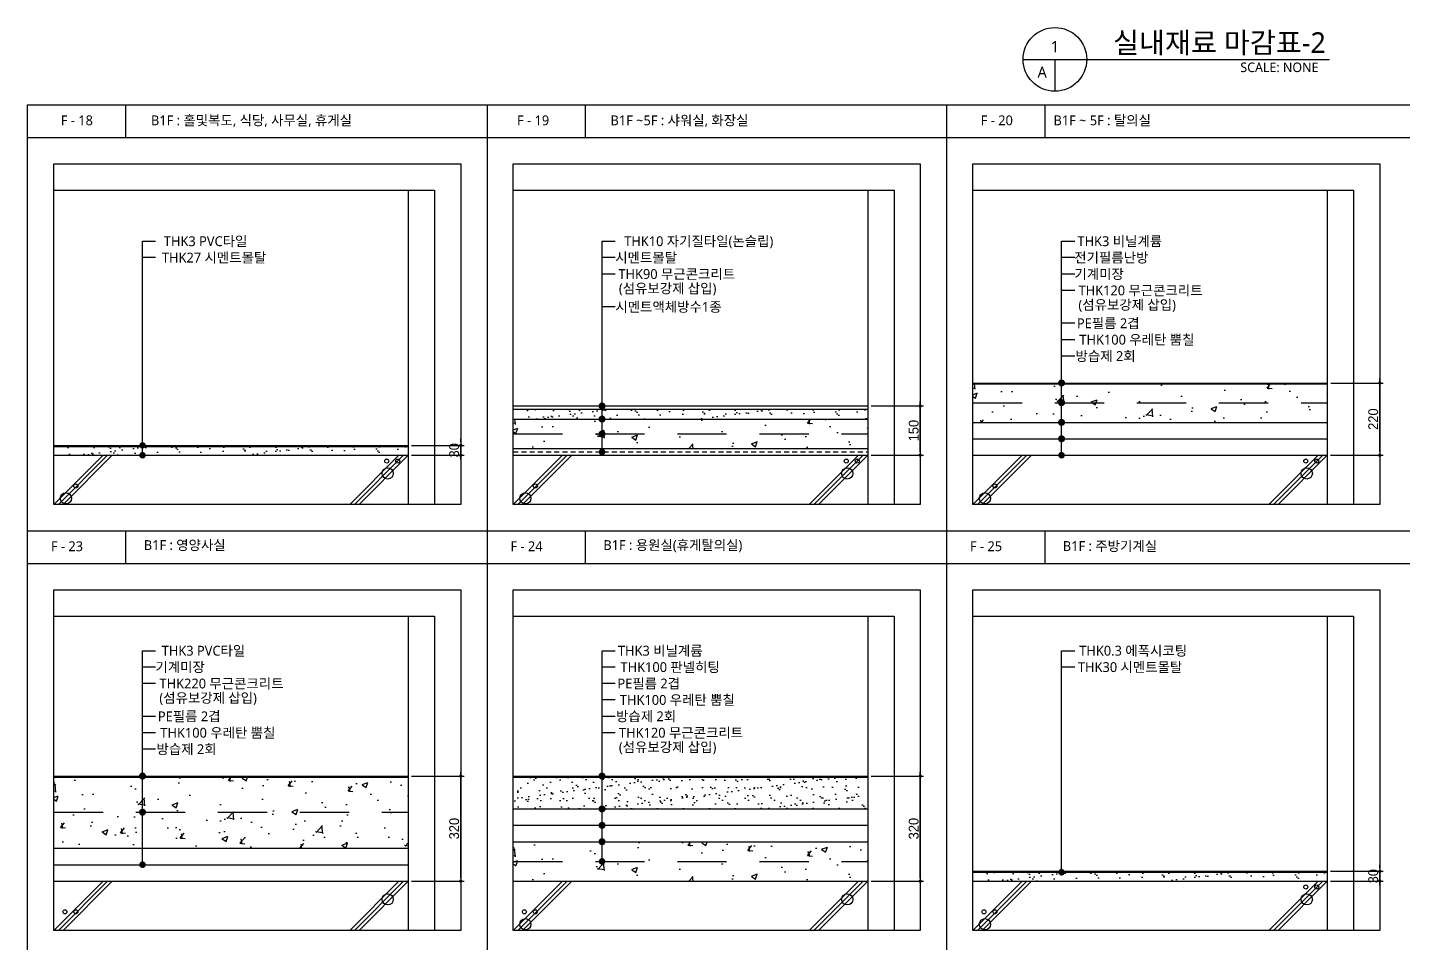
# Model space of a CAD drawing. Header units: millimetres. Extents: x 14892468 to 15300900, y -3565850 to -3401345.
# Drawn here: x 15118977 to 15123169, y -3410070 to -3407280 of the extents above; entities that cross this region are included whole.
import ezdxf
from ezdxf.enums import TextEntityAlignment as Align

# ---------------------------------------------------------------- set-up
doc = ezdxf.new("R2010")
doc.units = ezdxf.units.MM
doc.header["$LTSCALE"] = 100
doc.header["$MEASUREMENT"] = 0
doc.header["$PDSIZE"] = -10
doc.linetypes.add('HID', pattern=[2.5, 1.5, -1])
doc.layers.get('0').update_dxf_attribs({"linetype": 'CONTINUOUS'})
doc.layers.get('Defpoints').update_dxf_attribs({"color": 171, "linetype": 'CONTINUOUS'})
for name, color, linetype in [('8HAT', 8, 'CONTINUOUS'), ('CHART', 7, 'CONTINUOUS'), ('DIM', 7, 'CONTINUOUS'), ('FIN', 9, 'CONTINUOUS'), ('FIN(아스콘)', 3, 'CONTINUOUS'), ('HAT', 253, 'CONTINUOUS'), ('HAT-252', 252, 'CONTINUOUS'), ('INS', 9, 'BATTING'), ('LED', 7, 'CONTINUOUS'), ('SYM', 7, 'CONTINUOUS'), ('TEXT', 3, 'CONTINUOUS'), ('TEXT(MIN)', 7, 'CONTINUOUS'), ('TEXT-기입', 6, 'CONTINUOUS'), ('wire-meshes', 1, 'CONTINUOUS')]:
    doc.layers.add(name, color=color, linetype=linetype)
doc.styles.add('ARIAL', font='arial.ttf')
doc.styles.add('CGS', font='cgse', dxfattribs={"bigfont": 'cgs'})
doc.styles.add('나눔바른고딕', font='NanumBarunGothic.ttf')
doc.styles.add('돋움', font='')
doc.styles.get('돋움').set_extended_font_data('Dotum')
doc.linetypes.add('BATTING', pattern='A,0.0001,-0.1,[134,ltypeshp.shx,S=0.1,R=0,X=-0.1,Y=0],-0.2,[134,ltypeshp.shx,S=0.1,R=180,X=0.1,Y=0],-0.1', length=0.4001)
doc.dimstyles.new('CJA', dxfattribs={"dimscale": 50, "dimtxt": 3, "dimasz": 1.2, "dimexe": 2, "dimexo": 3, "dimgap": 1, "dimtad": 1, "dimdec": 0, "dimdsep": 46, "dimtxsty": 'ARIAL', "dimblk": 'CJDOT', "dimcen": 1, "dimclrd": 7, "dimclre": 7, "dimclrt": 3, "dimadec": 0, "dimazin": 0, "dimtfac": 1, "dimtdec": 0, "dimtix": 1, "dimtofl": 0, "dimtmove": 2, "dimatfit": 3, "dimldrblk": 'CJDOT', "dimfxl": 1, "dimtolj": 1, "dimlwd": -1, "dimlwe": -1, "dimarcsym": 0})
doc.dimstyles.new('NDIM 1200', dxfattribs={"dimscale": 500, "dimtxt": 3, "dimasz": 1, "dimexe": 2, "dimexo": 2, "dimgap": 1, "dimtad": 1, "dimdec": 0, "dimdsep": 46, "dimtxsty": 'CGS', "dimblk": 'DOT0', "dimcen": 1, "dimdle": 8, "dimclrd": 2, "dimclre": 2, "dimclrt": 2, "dimadec": 0, "dimazin": 0, "dimtfac": 1, "dimtdec": 0, "dimtix": 1, "dimtmove": 2, "dimatfit": 3, "dimldrblk": 'DOT0', "dimfxl": 1, "dimtolj": 1, "dimtzin": 0, "dimlwd": -1, "dimlwe": -1, "dimarcsym": 0})

# ---------------------------------------------------------------- blocks, each defined once
blk = doc.blocks.new('CJDOT')
blk.add_line((-1.33, 0), (1.33, 0))
at = {"const_width": 0.5}
blk.add_lwpolyline([(-0.25, 0, 1), (0.25, 0, 1)], format="xyb", close=True, dxfattribs=at)
blk = doc.blocks.new('*D68')
at = {"layer": 'Defpoints', "color": 0, "transparency": 16777216}
for p in [(15122936.9, -3409850.2), (15123096.9, -3409850.2), (15122936.8, -3409880.2)]:
    blk.add_point(p, dxfattribs=at)
at = {"layer": 'DIM', "color": 7, "transparency": 16777216}
for p, q in [((15122946.9, -3409850.2), (15123106.9, -3409850.2)), ((15123096.9, -3409840.2), (15123096.9, -3409830.2)), ((15123096.9, -3409880.2), (15123096.9, -3409850.2)), ((15122946.8, -3409880.2), (15123106.9, -3409880.2)), ((15123096.9, -3409890.2), (15123096.9, -3409900.2))]:
    blk.add_line(p, q, dxfattribs=at)
at = {"layer": 'DIM', "color": 7, "transparency": 16777216, "xscale": 10, "yscale": 10, "zscale": 10}
for p, rotation in [((15123096.9, -3409850.2), 270), ((15123096.9, -3409880.2), 90)]:
    blk.add_blockref('CJDOT', p, dxfattribs=dict(at, rotation=rotation))
at = {"layer": 'DIM', "color": 3, "transparency": 16777216, "insert": (15123076.9, -3409865.2), "char_height": 30, "attachment_point": 5, "rotation": 90, "style": '돋움'}
blk.add_mtext('\\A1;30', dxfattribs=at)
blk = doc.blocks.new('*D71')
at = {"layer": 'Defpoints', "color": 0, "transparency": 16777216}
for p in [(15120136.9, -3409560.2), (15120296.9, -3409560.2), (15120136.8, -3409880.2)]:
    blk.add_point(p, dxfattribs=at)
at = {"layer": 'DIM', "color": 7, "transparency": 16777216}
for p, q in [((15120146.9, -3409560.2), (15120306.9, -3409560.2)), ((15120296.9, -3409870.2), (15120296.9, -3409570.2)), ((15120146.8, -3409880.2), (15120306.9, -3409880.2))]:
    blk.add_line(p, q, dxfattribs=at)
at = {"layer": 'DIM', "color": 7, "transparency": 16777216, "xscale": 10, "yscale": 10, "zscale": 10}
for p, rotation in [((15120296.9, -3409560.2), 90), ((15120296.9, -3409880.2), 270)]:
    blk.add_blockref('CJDOT', p, dxfattribs=dict(at, rotation=rotation))
at = {"layer": 'DIM', "color": 3, "transparency": 16777216, "insert": (15120276.9, -3409720.2), "char_height": 30, "attachment_point": 5, "rotation": 90, "style": '돋움'}
blk.add_mtext('\\A1;320', dxfattribs=at)
blk = doc.blocks.new('DOT0')
blk.add_line((-3, 0), (3, 0))
at = {"color": 6}
blk.add_circle((0, 0), 0.75, dxfattribs=at)
blk = doc.blocks.new('*D72')
at = {"layer": 'Defpoints', "color": 0, "transparency": 16777216}
for p in [(15120136.9, -3408552.7), (15120296.9, -3408552.7), (15120136.8, -3408582.7)]:
    blk.add_point(p, dxfattribs=at)
at = {"layer": 'DIM', "color": 7, "transparency": 16777216}
for p, q in [((15120146.9, -3408552.7), (15120306.9, -3408552.7)), ((15120296.9, -3408542.7), (15120296.9, -3408532.7)), ((15120296.9, -3408582.7), (15120296.9, -3408552.7)), ((15120146.8, -3408582.7), (15120306.9, -3408582.7)), ((15120296.9, -3408592.7), (15120296.9, -3408602.7))]:
    blk.add_line(p, q, dxfattribs=at)
at = {"layer": 'DIM', "color": 7, "transparency": 16777216, "xscale": 10, "yscale": 10, "zscale": 10}
for p, rotation in [((15120296.9, -3408552.7), 270), ((15120296.9, -3408582.7), 90)]:
    blk.add_blockref('CJDOT', p, dxfattribs=dict(at, rotation=rotation))
at = {"layer": 'DIM', "color": 3, "transparency": 16777216, "insert": (15120276.9, -3408567.7), "char_height": 30, "attachment_point": 5, "rotation": 90, "style": '돋움'}
blk.add_mtext('\\A1;30', dxfattribs=at)
blk = doc.blocks.new('*D73')
at = {"layer": 'Defpoints', "color": 0, "transparency": 16777216}
for p in [(15121537.6, -3408432.7), (15121696.9, -3408432.7), (15121536.8, -3408582.7)]:
    blk.add_point(p, dxfattribs=at)
at = {"layer": 'DIM', "color": 7, "transparency": 16777216}
for p, q in [((15121547.6, -3408432.7), (15121706.9, -3408432.7)), ((15121696.9, -3408572.7), (15121696.9, -3408442.7)), ((15121546.8, -3408582.7), (15121706.9, -3408582.7))]:
    blk.add_line(p, q, dxfattribs=at)
at = {"layer": 'DIM', "color": 7, "transparency": 16777216, "xscale": 10, "yscale": 10, "zscale": 10}
for p, rotation in [((15121696.9, -3408432.7), 90), ((15121696.9, -3408582.7), 270)]:
    blk.add_blockref('CJDOT', p, dxfattribs=dict(at, rotation=rotation))
at = {"layer": 'DIM', "color": 3, "transparency": 16777216, "insert": (15121676.9, -3408507.7), "char_height": 30, "attachment_point": 5, "rotation": 90, "style": '돋움'}
blk.add_mtext('\\A1;150', dxfattribs=at)
blk = doc.blocks.new('*D74')
at = {"layer": 'Defpoints', "color": 0, "transparency": 16777216}
for p in [(15122938, -3408362.7), (15123096.9, -3408362.7), (15122936.8, -3408582.7)]:
    blk.add_point(p, dxfattribs=at)
at = {"layer": 'DIM', "color": 7, "transparency": 16777216}
for p, q in [((15122948, -3408362.7), (15123106.9, -3408362.7)), ((15123096.9, -3408572.7), (15123096.9, -3408372.7)), ((15122946.8, -3408582.7), (15123106.9, -3408582.7))]:
    blk.add_line(p, q, dxfattribs=at)
at = {"layer": 'DIM', "color": 7, "transparency": 16777216, "xscale": 10, "yscale": 10, "zscale": 10}
for p, rotation in [((15123096.9, -3408362.7), 90), ((15123096.9, -3408582.7), 270)]:
    blk.add_blockref('CJDOT', p, dxfattribs=dict(at, rotation=rotation))
at = {"layer": 'DIM', "color": 3, "transparency": 16777216, "insert": (15123076.9, -3408472.7), "char_height": 30, "attachment_point": 5, "rotation": 90, "style": '돋움'}
blk.add_mtext('\\A1;220', dxfattribs=at)
blk = doc.blocks.new('*D75')
at = {"layer": 'Defpoints', "color": 0, "transparency": 16777216}
for p in [(15121536.9, -3409560.2), (15121696.9, -3409560.2), (15121536.8, -3409880.2)]:
    blk.add_point(p, dxfattribs=at)
at = {"layer": 'DIM', "color": 7, "transparency": 16777216}
for p, q in [((15121546.9, -3409560.2), (15121706.9, -3409560.2)), ((15121696.9, -3409870.2), (15121696.9, -3409570.2)), ((15121546.8, -3409880.2), (15121706.9, -3409880.2))]:
    blk.add_line(p, q, dxfattribs=at)
at = {"layer": 'DIM', "color": 7, "transparency": 16777216, "xscale": 10, "yscale": 10, "zscale": 10}
for p, rotation in [((15121696.9, -3409560.2), 90), ((15121696.9, -3409880.2), 270)]:
    blk.add_blockref('CJDOT', p, dxfattribs=dict(at, rotation=rotation))
at = {"layer": 'DIM', "color": 3, "transparency": 16777216, "insert": (15121676.9, -3409720.2), "char_height": 30, "attachment_point": 5, "rotation": 90, "style": '돋움'}
blk.add_mtext('\\A1;320', dxfattribs=at)

msp = doc.modelspace()

# ---------------------------------------------------------------- hatches: boundary and pattern name
at = {"layer": 'HAT'}
h = msp.add_hatch(dxfattribs=at)
h.set_pattern_fill('AR-CONC', color=256)
h.set_pattern_definition([(50, (12742467.1, -2736399.67), (182.184669, -15.9390855), [19.05, -209.55]), (355, (12742467.1, -2736399.67), (-35.243421, 191.056845), [15.24, -167.640584]), (100.451445, (12742482.28, -2736401), (146.941247, 175.117752), [16.190009, -178.090245]), (46.1842, (12742467.1, -2736348.87), (271.07904, -42.042328), [28.575, -314.325]), (96.635558, (12742489.69, -2736352.38), (237.404134, 247.426125), [24.285023, -267.135608]), (351.184151, (12742467.1, -2736348.87), (237.404134, 247.426125), [22.859967, -251.459732]), (21, (12742492.5, -2736361.57), (151.614391, -102.265198), [19.05, -209.55]), (326, (12742492.5, -2736361.57), (61.802028, 184.187966), [15.24, -167.64]), (71.451445, (12742505.13, -2736370.1), (213.416419, 81.922769), [16.190009, -178.089938]), (37.5, (12742467.096, -2736399.67), (3.0886033, 84.5550389), [0, -165.608, 0, -170.18, 0, -168.275]), (7.5, (12742467.1, -2736399.67), (66.8196625, 100.1805748), [0, -97.028, 0, -161.798, 0, -64.135]), (327.5, (12742410.454, -2736399.67), (135.5905952, -5.728744), [0, -63.5, 0, -198.12, 0, -262.89]), (317.5, (12742385.05, -2736399.67), (148.1291814, 25.426491), [0, -82.55, 0, -131.572, 0, -186.69])])
h.paths.add_polyline_path([(15121856.9, -3408365.7), (15122936.9, -3408365.7), (15122936.9, -3408482.7), (15121856.9, -3408482.7)])
h = msp.add_hatch(dxfattribs=at)
h.set_pattern_fill('AR-SAND', color=256)
h.set_pattern_definition([(37.5, (12739277.096, -2736423.673), (-1.6000313, 48.94132373), [0, -38.608, 0, -43.18, 0, -41.275]), (7.5, (12739277.096, -2736423.67), (44.9523283, 71.68251), [0, -20.828, 0, -34.798, 0, -13.335]), (327.5, (12739245.854, -2736423.673), (79.099237, 0.1437185), [0, -12.7, 0, -45.72, 0, -59.69]), (317.5, (12739245.854, -2736423.67), (76.3556452, 22.2929323), [0, -6.35, 0, -29.972, 0, -34.29])])
h.paths.add_polyline_path([(15121536.9, -3408472.7), (15121536.9, -3408442.7), (15120456.9, -3408442.7), (15120456.9, -3408472.7)])
h = msp.add_hatch(dxfattribs=at)
h.set_pattern_fill('AR-CONC', color=256)
h.set_pattern_definition([(50, (12741067.1, -2736506.67), (182.184669, -15.9390855), [19.05, -209.55]), (355, (12741067.1, -2736506.67), (-35.243421, 191.056845), [15.24, -167.640584]), (100.451445, (12741082.28, -2736508), (146.941247, 175.117752), [16.190009, -178.090245]), (46.1842, (12741067.1, -2736455.87), (271.07904, -42.042328), [28.575, -314.325]), (96.635558, (12741089.69, -2736459.38), (237.404134, 247.426125), [24.285023, -267.135608]), (351.184151, (12741067.1, -2736455.87), (237.404134, 247.426125), [22.859967, -251.459732]), (21, (12741092.5, -2736468.57), (151.614391, -102.265198), [19.05, -209.55]), (326, (12741092.5, -2736468.57), (61.802028, 184.187966), [15.24, -167.64]), (71.451445, (12741105.13, -2736477.1), (213.416419, 81.922769), [16.190009, -178.089938]), (37.5, (12741067.096, -2736506.67), (3.0886033, 84.5550389), [0, -165.608, 0, -170.18, 0, -168.275]), (7.5, (12741067.1, -2736506.67), (66.8196625, 100.1805748), [0, -97.028, 0, -161.798, 0, -64.135]), (327.5, (12741010.454, -2736506.67), (135.5905952, -5.728744), [0, -63.5, 0, -198.12, 0, -262.89]), (317.5, (12740985.05, -2736506.67), (148.1291814, 25.426491), [0, -82.55, 0, -131.572, 0, -186.69])])
h.paths.add_polyline_path([(15120456.9, -3408472.7), (15121536.9, -3408472.7), (15121536.9, -3408562.7), (15120456.9, -3408562.7)])
h = msp.add_hatch(dxfattribs=at)
h.set_pattern_fill('AR-SAND', color=256)
h.set_pattern_definition([(37.5, (12737877.096, -2736536.673), (-1.6000313, 48.94132373), [0, -38.608, 0, -43.18, 0, -41.275]), (7.5, (12737877.096, -2736536.67), (44.9523283, 71.68251), [0, -20.828, 0, -34.798, 0, -13.335]), (327.5, (12737845.854, -2736536.673), (79.099237, 0.1437185), [0, -12.7, 0, -45.72, 0, -59.69]), (317.5, (12737845.854, -2736536.67), (76.3556452, 22.2929323), [0, -6.35, 0, -29.972, 0, -34.29])])
h.paths.add_polyline_path([(15120136.9, -3408582.7), (15120136.9, -3408555.7), (15119056.9, -3408555.7), (15119056.9, -3408582.7)])
h = msp.add_hatch(dxfattribs=at)
h.set_pattern_fill('AR-CONC', color=256)
h.set_pattern_definition([(50, (12739667.1, -2737627.17), (182.184669, -15.9390855), [19.05, -209.55]), (355, (12739667.1, -2737627.17), (-35.243421, 191.056845), [15.24, -167.640584]), (100.451445, (12739682.28, -2737628.5), (146.941247, 175.117752), [16.190009, -178.090245]), (46.1842, (12739667.1, -2737576.37), (271.07904, -42.042328), [28.575, -314.325]), (96.635558, (12739689.69, -2737579.88), (237.404134, 247.426125), [24.285023, -267.135608]), (351.184151, (12739667.1, -2737576.37), (237.404134, 247.426125), [22.859967, -251.459732]), (21, (12739692.5, -2737589.07), (151.614391, -102.265198), [19.05, -209.55]), (326, (12739692.5, -2737589.07), (61.802028, 184.187966), [15.24, -167.64]), (71.451445, (12739705.13, -2737597.6), (213.416419, 81.922769), [16.190009, -178.089938]), (37.5, (12739667.096, -2737627.17), (3.0886033, 84.5550389), [0, -165.608, 0, -170.18, 0, -168.275]), (7.5, (12739667.1, -2737627.17), (66.8196625, 100.1805748), [0, -97.028, 0, -161.798, 0, -64.135]), (327.5, (12739610.454, -2737627.17), (135.5905952, -5.728744), [0, -63.5, 0, -198.12, 0, -262.89]), (317.5, (12739585.05, -2737627.17), (148.1291814, 25.426491), [0, -82.55, 0, -131.572, 0, -186.69])])
h.paths.add_polyline_path([(15119056.9, -3409563.2), (15120136.9, -3409563.2), (15120136.9, -3409780.2), (15119056.9, -3409780.2)])
h = msp.add_hatch(dxfattribs=at)
h.set_pattern_fill('AR-SAND', color=256)
h.set_pattern_definition([(37.5, (12739277.096, -2737637.173), (-1.6000313, 48.94132373), [0, -38.608, 0, -43.18, 0, -41.275]), (7.5, (12739277.096, -2737637.17), (44.9523283, 71.68251), [0, -20.828, 0, -34.798, 0, -13.335]), (327.5, (12739245.854, -2737637.173), (79.099237, 0.1437185), [0, -12.7, 0, -45.72, 0, -59.69]), (317.5, (12739245.854, -2737637.17), (76.3556452, 22.2929323), [0, -6.35, 0, -29.972, 0, -34.29])])
h.paths.add_polyline_path([(15121536.9, -3409660.2), (15121536.9, -3409563.2), (15120456.9, -3409563.2), (15120456.9, -3409660.2)])
h = msp.add_hatch(dxfattribs=at)
h.set_pattern_fill('AR-CONC', color=256)
h.set_pattern_definition([(50, (12741067.1, -2737824.17), (182.184669, -15.9390855), [19.05, -209.55]), (355, (12741067.1, -2737824.17), (-35.243421, 191.056845), [15.24, -167.640584]), (100.451445, (12741082.28, -2737825.5), (146.941247, 175.117752), [16.190009, -178.090245]), (46.1842, (12741067.1, -2737773.37), (271.07904, -42.042328), [28.575, -314.325]), (96.635558, (12741089.69, -2737776.88), (237.404134, 247.426125), [24.285023, -267.135608]), (351.184151, (12741067.1, -2737773.37), (237.404134, 247.426125), [22.859967, -251.459732]), (21, (12741092.5, -2737786.07), (151.614391, -102.265198), [19.05, -209.55]), (326, (12741092.5, -2737786.07), (61.802028, 184.187966), [15.24, -167.64]), (71.451445, (12741105.13, -2737794.6), (213.416419, 81.922769), [16.190009, -178.089938]), (37.5, (12741067.096, -2737824.17), (3.0886033, 84.5550389), [0, -165.608, 0, -170.18, 0, -168.275]), (7.5, (12741067.1, -2737824.17), (66.8196625, 100.1805748), [0, -97.028, 0, -161.798, 0, -64.135]), (327.5, (12741010.454, -2737824.17), (135.5905952, -5.728744), [0, -63.5, 0, -198.12, 0, -262.89]), (317.5, (12740985.05, -2737824.17), (148.1291814, 25.426491), [0, -82.55, 0, -131.572, 0, -186.69])])
h.paths.add_polyline_path([(15120456.9, -3409760.2), (15121536.9, -3409760.2), (15121536.9, -3409880.2), (15120456.9, -3409880.2)])
h = msp.add_hatch(dxfattribs=at)
h.set_pattern_fill('AR-SAND', color=256)
h.set_pattern_definition([(37.5, (12740677.096, -2737834.173), (-1.6000313, 48.94132373), [0, -38.608, 0, -43.18, 0, -41.275]), (7.5, (12740677.096, -2737834.17), (44.9523283, 71.68251), [0, -20.828, 0, -34.798, 0, -13.335]), (327.5, (12740645.854, -2737834.173), (79.099237, 0.1437185), [0, -12.7, 0, -45.72, 0, -59.69]), (317.5, (12740645.854, -2737834.17), (76.3556452, 22.2929323), [0, -6.35, 0, -29.972, 0, -34.29])])
h.paths.add_polyline_path([(15122936.9, -3409880.2), (15122936.9, -3409853.2), (15121856.9, -3409853.2), (15121856.9, -3409880.2)])
at = {"layer": 'LED'}
h = msp.add_hatch(color=256, dxfattribs=at)
h.dxf.hatch_style = 1
edge = h.paths.add_edge_path()
edge.add_arc((15122127.3, -3408362.7), 10.8, 180, 540, ccw=False)
h = msp.add_hatch(color=256, dxfattribs=at)
h.dxf.hatch_style = 1
edge = h.paths.add_edge_path()
edge.add_arc((15120727.3, -3408432.7), 10.8, 180, 540, ccw=False)
h = msp.add_hatch(color=256, dxfattribs=at)
h.dxf.hatch_style = 1
edge = h.paths.add_edge_path()
edge.add_arc((15122127.3, -3408422.7), 10.8, 180, 540, ccw=False)
h = msp.add_hatch(color=256, dxfattribs=at)
h.dxf.hatch_style = 1
edge = h.paths.add_edge_path()
edge.add_arc((15120727.3, -3408472.7), 10.8, 180, 540, ccw=False)
h = msp.add_hatch(color=256, dxfattribs=at)
h.dxf.hatch_style = 1
edge = h.paths.add_edge_path()
edge.add_arc((15122127.3, -3408482.7), 10.8, 180, 540, ccw=False)
h = msp.add_hatch(color=256, dxfattribs=at)
h.dxf.hatch_style = 1
edge = h.paths.add_edge_path()
edge.add_arc((15120727.3, -3408517.7), 10.8, 180, 540, ccw=False)
at = {"layer": 'LED', "ltscale": 10000}
h = msp.add_hatch(color=256, dxfattribs=at)
h.dxf.hatch_style = 1
edge = h.paths.add_edge_path()
edge.add_arc((15119327.3, -3408552.7), 9.82, 0, 360)
at = {"layer": 'LED'}
h = msp.add_hatch(color=256, dxfattribs=at)
h.dxf.hatch_style = 1
edge = h.paths.add_edge_path()
edge.add_arc((15122127.3, -3408532.7), 10.8, 180, 540, ccw=False)
h = msp.add_hatch(color=256, dxfattribs=at)
h.dxf.hatch_style = 1
edge = h.paths.add_edge_path()
edge.add_arc((15119327.3, -3409560.2), 10.8, 180, 540, ccw=False)
h = msp.add_hatch(color=256, dxfattribs=at)
h.dxf.hatch_style = 1
edge = h.paths.add_edge_path()
edge.add_arc((15120727.3, -3409560.2), 10.8, 180, 540, ccw=False)
h = msp.add_hatch(color=256, dxfattribs=at)
h.dxf.hatch_style = 1
edge = h.paths.add_edge_path()
edge.add_arc((15119327.3, -3409670.2), 10.8, 180, 540, ccw=False)
h = msp.add_hatch(color=256, dxfattribs=at)
h.dxf.hatch_style = 1
edge = h.paths.add_edge_path()
edge.add_arc((15120727.3, -3409660.2), 10.8, 180, 540, ccw=False)
h = msp.add_hatch(color=256, dxfattribs=at)
h.dxf.hatch_style = 1
edge = h.paths.add_edge_path()
edge.add_arc((15120727.3, -3409710.2), 10.8, 180, 540, ccw=False)
h = msp.add_hatch(color=256, dxfattribs=at)
h.dxf.hatch_style = 1
edge = h.paths.add_edge_path()
edge.add_arc((15120727.3, -3409760.2), 10.8, 180, 540, ccw=False)

# ---------------------------------------------------------------- linework, layer by layer
at = {"color": 2, "ltscale": 0.1}
for points in [[(15119056.9, -3408582.7), (15120136.9, -3408582.7)], [(15120456.9, -3408582.7), (15121536.9, -3408582.7)], [(15121856.9, -3408582.7), (15122936.9, -3408582.7)], [(15119056.9, -3409880.2), (15120136.9, -3409880.2)], [(15120456.9, -3409880.2), (15121536.9, -3409880.2)], [(15121856.9, -3409880.2), (15122936.9, -3409880.2)]]:
    msp.add_lwpolyline(points, dxfattribs=at)
at = {"layer": '8HAT'}
for p, q in [((15119056.9, -3408732.7), (15119206.9, -3408582.7)), ((15119071.1, -3408732.7), (15119221.1, -3408582.7)), ((15119085.2, -3408732.7), (15119235.2, -3408582.7)), ((15119958.6, -3408732.7), (15120108.6, -3408582.7)), ((15119972.8, -3408732.7), (15120122.8, -3408582.7)), ((15119986.9, -3408732.7), (15120136.9, -3408582.7)), ((15120456.9, -3408732.7), (15120606.9, -3408582.7)), ((15120471.1, -3408732.7), (15120621.1, -3408582.7)), ((15120485.2, -3408732.7), (15120635.2, -3408582.7)), ((15121358.6, -3408732.7), (15121508.6, -3408582.7)), ((15121372.8, -3408732.7), (15121522.8, -3408582.7)), ((15121386.9, -3408732.7), (15121536.9, -3408582.7)), ((15121856.9, -3408732.7), (15122006.9, -3408582.7)), ((15121871.1, -3408732.7), (15122021.1, -3408582.7)), ((15121885.2, -3408732.7), (15122035.2, -3408582.7)), ((15122758.6, -3408732.7), (15122908.6, -3408582.7)), ((15122772.8, -3408732.7), (15122922.8, -3408582.7)), ((15122786.9, -3408732.7), (15122936.9, -3408582.7)), ((15119056.9, -3410030.2), (15119206.9, -3409880.2)), ((15119071.1, -3410030.2), (15119221.1, -3409880.2)), ((15119085.2, -3410030.2), (15119235.2, -3409880.2)), ((15119958.6, -3410030.2), (15120108.6, -3409880.2)), ((15119972.8, -3410030.2), (15120122.8, -3409880.2)), ((15119986.9, -3410030.2), (15120136.9, -3409880.2)), ((15120456.9, -3410030.2), (15120606.9, -3409880.2)), ((15120471.1, -3410030.2), (15120621.1, -3409880.2)), ((15120485.2, -3410030.2), (15120635.2, -3409880.2)), ((15121358.6, -3410030.2), (15121508.6, -3409880.2)), ((15121372.8, -3410030.2), (15121522.8, -3409880.2)), ((15121386.9, -3410030.2), (15121536.9, -3409880.2)), ((15121856.9, -3410030.2), (15122006.9, -3409880.2)), ((15121871.1, -3410030.2), (15122021.1, -3409880.2)), ((15121885.2, -3410030.2), (15122035.2, -3409880.2)), ((15122758.6, -3410030.2), (15122908.6, -3409880.2)), ((15122772.8, -3410030.2), (15122922.8, -3409880.2)), ((15122786.9, -3410030.2), (15122936.9, -3409880.2))]:
    msp.add_line(p, q, dxfattribs=at)
for centre, radius in [((15120071.4, -3408600.6), 6.15), ((15120104.8, -3408600.6), 6.15), ((15121471.4, -3408600.6), 6.15), ((15121504.8, -3408600.6), 6.15), ((15122871.4, -3408600.6), 6.15), ((15122904.8, -3408600.6), 6.15), ((15120074.3, -3408638.3, 0), 17.1), ((15121474.3, -3408638.3, 0), 17.1), ((15122874.3, -3408638.3, 0), 17.1), ((15119124.1, -3408676.3), 6.15), ((15120524.1, -3408676.3), 6.15), ((15121924.1, -3408676.3), 6.15), ((15119093.7, -3408714, 0), 17.1), ((15120493.7, -3408714, 0), 17.1), ((15121893.7, -3408714, 0), 17.1), ((15122871.4, -3409898.1), 6.15), ((15122904.8, -3409898.1), 6.15), ((15120074.3, -3409935.8, 0), 17.1), ((15121474.3, -3409935.8, 0), 17.1), ((15122874.3, -3409935.8, 0), 17.1), ((15119090.7, -3409973.8), 6.15), ((15119124.1, -3409973.8), 6.15), ((15120490.7, -3409973.8), 6.15), ((15120524.1, -3409973.8), 6.15), ((15121890.7, -3409973.8), 6.15), ((15121924.1, -3409973.8), 6.15), ((15120493.7, -3410011.5, 0), 17.1), ((15121893.7, -3410011.5, 0), 17.1)]:
    msp.add_circle(centre, radius, dxfattribs=at)
at = {"layer": 'CHART', "ltscale": 5}
for p, q in [((15119276.9, -3407615.2), (15119276.9, -3407515.2)), ((15120376.9, -3407515.2), (15120376.9, -3412705.2)), ((15120676.9, -3407615.2), (15120676.9, -3407515.2)), ((15121776.9, -3407515.2), (15121776.9, -3412705.2)), ((15122076.9, -3407615.2), (15122076.9, -3407515.2)), ((15118976.9, -3407615.2), (15125976.9, -3407615.2)), ((15118976.9, -3408812.7), (15125976.9, -3408812.7)), ((15119276.9, -3408912.7), (15119276.9, -3408812.7)), ((15120676.9, -3408912.7), (15120676.9, -3408812.7)), ((15122076.9, -3408912.7), (15122076.9, -3408812.7)), ((15118976.9, -3408912.7), (15125976.9, -3408912.7))]:
    msp.add_line(p, q, dxfattribs=at)
msp.add_lwpolyline([(15125976.9, -3412705.2), (15118976.9, -3412705.2), (15118976.9, -3407515.2), (15125976.9, -3407515.2)], close=True, dxfattribs=at)
at = {"layer": 'Defpoints'}
for points in [[(15119056.9, -3407695.2), (15120296.9, -3407695.2), (15120296.9, -3408732.7), (15119056.9, -3408732.7)], [(15120456.9, -3407695.2), (15121696.9, -3407695.2), (15121696.9, -3408732.7), (15120456.9, -3408732.7)], [(15121856.9, -3407695.2), (15123096.9, -3407695.2), (15123096.9, -3408732.7), (15121856.9, -3408732.7)], [(15119056.9, -3407775.2), (15120216.9, -3407775.2), (15120216.9, -3408732.7), (15119056.9, -3408732.7)], [(15119056.9, -3407775.2), (15120136.9, -3407775.2), (15120136.9, -3408732.7), (15119056.9, -3408732.7)], [(15120456.9, -3407775.2), (15121616.9, -3407775.2), (15121616.9, -3408732.7), (15120456.9, -3408732.7)], [(15120456.9, -3407775.2), (15121536.9, -3407775.2), (15121536.9, -3408732.7), (15120456.9, -3408732.7)], [(15121856.9, -3407775.2), (15123016.9, -3407775.2), (15123016.9, -3408732.7), (15121856.9, -3408732.7)], [(15121856.9, -3407775.2), (15122936.9, -3407775.2), (15122936.9, -3408732.7), (15121856.9, -3408732.7)], [(15119056.9, -3408992.7), (15120296.9, -3408992.7), (15120296.9, -3410030.2), (15119056.9, -3410030.2)], [(15120456.9, -3408992.7), (15121696.9, -3408992.7), (15121696.9, -3410030.2), (15120456.9, -3410030.2)], [(15121856.9, -3408992.7), (15123096.9, -3408992.7), (15123096.9, -3410030.2), (15121856.9, -3410030.2)], [(15119056.9, -3409072.7), (15120216.9, -3409072.7), (15120216.9, -3410030.2), (15119056.9, -3410030.2)], [(15119056.9, -3409072.7), (15120136.9, -3409072.7), (15120136.9, -3410030.2), (15119056.9, -3410030.2)], [(15120456.9, -3409072.7), (15121616.9, -3409072.7), (15121616.9, -3410030.2), (15120456.9, -3410030.2)], [(15120456.9, -3409072.7), (15121536.9, -3409072.7), (15121536.9, -3410030.2), (15120456.9, -3410030.2)], [(15121856.9, -3409072.7), (15123016.9, -3409072.7), (15123016.9, -3410030.2), (15121856.9, -3410030.2)], [(15121856.9, -3409072.7), (15122936.9, -3409072.7), (15122936.9, -3410030.2), (15121856.9, -3410030.2)]]:
    msp.add_lwpolyline(points, close=True, dxfattribs=at)
at = {"layer": 'FIN', "ltscale": 0.1}
for points in [[(15121856.9, -3408362.7), (15122936.9, -3408362.7)], [(15120456.9, -3408432.7), (15121536.9, -3408432.7)], [(15120456.9, -3408442.7), (15121536.9, -3408442.7)], [(15119056.9, -3408552.7), (15120136.9, -3408552.7)], [(15119056.9, -3408555.7), (15120136.9, -3408555.7)], [(15119056.9, -3409560.2), (15120136.9, -3409560.2)], [(15120456.9, -3409560.2), (15121536.9, -3409560.2)], [(15120456.9, -3409563.2), (15121536.9, -3409563.2)], [(15121856.9, -3409850.2), (15122936.9, -3409850.2)], [(15121856.9, -3409853.2), (15122936.9, -3409853.2)]]:
    msp.add_lwpolyline(points, dxfattribs=at)
at = {"layer": 'FIN(아스콘)', "ltscale": 0.1}
for points in [[(15121856.9, -3408365.7), (15122936.9, -3408365.7)], [(15120456.9, -3408472.7), (15121536.9, -3408472.7)], [(15121856.9, -3408482.7), (15122936.9, -3408482.7)], [(15120456.9, -3408562.7), (15121536.9, -3408562.7)], [(15119056.9, -3409563.2), (15120136.9, -3409563.2)], [(15120456.9, -3409660.2), (15121536.9, -3409660.2)], [(15120456.9, -3409760.2), (15121536.9, -3409760.2)], [(15119056.9, -3409780.2), (15120136.9, -3409780.2)]]:
    msp.add_lwpolyline(points, dxfattribs=at)
at = {"layer": 'HAT-252', "linetype": 'HID', "ltscale": 0.1}
msp.add_lwpolyline([(15120456.9, -3408572.7), (15121536.9, -3408572.7)], dxfattribs=at)
at = {"layer": 'INS', "ltscale": 1.2}
for points in [[(15121856.9, -3408532.7), (15122936.9, -3408532.7)], [(15120456.9, -3409710.2), (15121536.9, -3409710.2)], [(15119056.9, -3409830.2), (15120136.9, -3409830.2)]]:
    msp.add_lwpolyline(points, dxfattribs=at)
at = {"layer": 'SYM'}
for p, q in [((15122010, -3407376.7), (15122943.9, -3407376.7)), ((15122106.9, -3407376.7), (15122106.9, -3407473.7))]:
    msp.add_line(p, q, dxfattribs=at)
msp.add_circle((15122106.9, -3407376.7), 97, dxfattribs=at)
at = {"layer": 'TEXT(MIN)', "ltscale": 10000}
for p, q in [((15119367.3, -3407980.7), (15119327.3, -3407980.7)), ((15120767.3, -3407980.7), (15120727.3, -3407980.7)), ((15122167.3, -3407980.7), (15122127.3, -3407980.7)), ((15120767.3, -3408030.7), (15120727.3, -3408030.7)), ((15122167.3, -3408030.7), (15122127.3, -3408030.7)), ((15122167.3, -3408080.7), (15122127.3, -3408080.7)), ((15120767.3, -3408130.7), (15120727.3, -3408130.7)), ((15122167.3, -3408180.7), (15122127.3, -3408180.7)), ((15122167.3, -3408230.7), (15122127.3, -3408230.7)), ((15122167.3, -3408280.7), (15122127.3, -3408280.7)), ((15119367.3, -3409228.2), (15119327.3, -3409228.2)), ((15120767.3, -3409228.2), (15120727.3, -3409228.2)), ((15122167.3, -3409228.2), (15122127.3, -3409228.2)), ((15119367.3, -3409278.2), (15119327.3, -3409278.2)), ((15120767.3, -3409278.2), (15120727.3, -3409278.2)), ((15120767.3, -3409328.2), (15120727.3, -3409328.2)), ((15119367.3, -3409378.2), (15119327.3, -3409378.2)), ((15120767.3, -3409378.2), (15120727.3, -3409378.2)), ((15119367.3, -3409428.2), (15119327.3, -3409428.2)), ((15120767.3, -3409428.2), (15120727.3, -3409428.2)), ((15119367.3, -3409478.2), (15119327.3, -3409478.2))]:
    msp.add_line(p, q, dxfattribs=at)
at = {"layer": 'wire-meshes', "linetype": 'HID'}
for points in [[(15121856.9, -3408422.7), (15122936.9, -3408422.7)], [(15120456.9, -3408517.7), (15121536.9, -3408517.7)], [(15119056.9, -3409670.2), (15120136.9, -3409670.2)], [(15120456.9, -3409820.2), (15121536.9, -3409820.2)]]:
    msp.add_lwpolyline(points, dxfattribs=at)

# ---------------------------------------------------------------- texts
at = {"layer": 'TEXT', "style": '나눔바른고딕'}
msp.add_text('실내재료 마감표-2', height=63.03, dxfattribs=at).set_placement((15122284.2, -3407357.3))
for s, p in [('1', (15122106.9, -3407337.9)), ('A', (15122068.2, -3407415.5))]:
    msp.add_text(s, height=33.9, dxfattribs=at).set_placement(p, align=Align.MIDDLE)
msp.add_text('SCALE: NONE', height=29.091, dxfattribs=at).set_placement((15122910, -3407386.4), align=Align.TOP_RIGHT)
at = {"layer": 'TEXT(MIN)', "style": '나눔바른고딕'}
for s, p in [('THK3 PVC타일', (15119646.7, -3407930.7)), ('THK10 자기질타일(논슬립)', (15121249.1, -3407930.7)), ('THK3 비닐계륨', (15122433.7, -3407930.7)), ('THK27 시멘트몰탈', (15119704.3, -3407980.7)), ('시멘트몰탈', (15120955.7, -3407980.7)), ('전기필름난방', (15122391.8, -3407980.7)), ('THK90 무근콘크리트', (15121132.7, -3408030.7)), ('기계미장', (15122317.1, -3408030.7)), ('(섬유보강제 삽입)', (15121075.7, -3408074.4)), ('THK120 무근콘크리트', (15122556.9, -3408080.7)), ('시멘트액체방수1종', (15121091.4, -3408130.7)), ('(섬유보강제 삽입)', (15122475.7, -3408124.4)), ('PE필름 2겹', (15122365, -3408180.7)), ('THK100 우레탄 뿜칠', (15122532, -3408230.7)), ('방습제 2회', (15122353, -3408280.7)), ('THK3 PVC타일', (15119640.2, -3409178.2)), ('THK3 비닐계륨', (15121033.7, -3409178.2)), ('THK0.3 에폭시코팅', (15122509.6, -3409178.2)), ('기계미장', (15119517.1, -3409228.2)), ('THK100 판넬히팅', (15121086.1, -3409228.2)), ('THK30 시멘트몰탈', (15122495.1, -3409228.2)), ('THK220 무근콘크리트', (15119756.9, -3409278.2)), ('PE필름 2겹', (15120965, -3409278.2)), ('(섬유보강제 삽입)', (15119675.7, -3409321.9)), ('THK100 우레탄 뿜칠', (15121132, -3409328.2)), ('PE필름 2겹', (15119565, -3409378.2)), ('방습제 2회', (15120953, -3409378.2)), ('THK100 우레탄 뿜칠', (15119732, -3409428.2)), ('THK120 무근콘크리트', (15121156.9, -3409428.2)), ('방습제 2회', (15119553, -3409478.2)), ('(섬유보강제 삽입)', (15121075.7, -3409471.9))]:
    msp.add_text(s, height=30, dxfattribs=at).set_placement(p, align=Align.MIDDLE_RIGHT)
at = {"layer": 'TEXT-기입', "style": '나눔바른고딕'}
for s, p in [('F - 18', (15119078.3, -3407577.5)), ('B1F : 홀및복도, 식당, 사무실, 휴게실', (15119353, -3407577.5)), ('F - 19', (15120468.4, -3407577.5)), ('B1F ~5F : 샤워실, 화장실', (15120753, -3407577.5)), ('F - 20', (15121881.1, -3407577.5)), ('B1F ~ 5F : 탈의실', (15122102.6, -3407577.5)), ('F - 23', (15119048.3, -3408875)), ('B1F : 영양사실', (15119331.2, -3408871.4)), ('F - 24', (15120448.3, -3408875)), ('B1F : 용원실(휴게탈의실)', (15120731.2, -3408871.4)), ('F - 25', (15121848.3, -3408875)), ('B1F : 주방기계실', (15122131.2, -3408874.4))]:
    msp.add_text(s, height=30, dxfattribs=at).set_placement(p)

# ---------------------------------------------------------------- dimensions: what is measured, and where the dimension line sits
at = {"layer": 'DIM'}
for base, p1, p2, picture, middle in [((15123096.9, -3408362.7), (15122936.8, -3408582.7), (15122938, -3408362.7), '*D74', (15123076.9, -3408472.7)), ((15121696.9, -3408432.7), (15121536.8, -3408582.7), (15121537.6, -3408432.7), '*D73', (15121676.9, -3408507.7)), ((15120296.9, -3408552.7), (15120136.8, -3408582.7), (15120136.9, -3408552.7), '*D72', (15120276.9, -3408567.7)), ((15120296.9, -3409560.2), (15120136.8, -3409880.2), (15120136.9, -3409560.2), '*D71', (15120276.9, -3409720.2)), ((15121696.9, -3409560.2), (15121536.8, -3409880.2), (15121536.9, -3409560.2), '*D75', (15121676.9, -3409720.2)), ((15123096.9, -3409850.2), (15122936.8, -3409880.2), (15122936.9, -3409850.2), '*D68', (15123076.9, -3409865.2))]:
    dim = msp.add_linear_dim(base=base, p1=p1, p2=p2, angle=90, dimstyle='CJA', override={"dimscale": 10, "dimasz": 1, "dimexe": 1, "dimexo": 1, "dimgap": 0.5, "dimtxsty": '돋움', "dimtofl": 1}, dxfattribs=at)
    dim.commit()
    dim.dimension.update_dxf_attribs({"geometry": picture, "text_midpoint": middle})

# ---------------------------------------------------------------- leaders
at = {"layer": 'LED', "ltscale": 10000}
for points, override in [([(15119327.3, -3408582.7), (15119327.3, -3407930.7), (15119367.3, -3407930.7)], {"dimscale": 20, "dimasz": 1, "dimtad": 0, "dimclrd": 256, "dimldrblk": 'Dot'}), ([(15120727.3, -3408572.7), (15120727.3, -3407930.7), (15120767.3, -3407930.7)], {"dimscale": 20, "dimtad": 0, "dimclrd": 256, "dimldrblk": 'Dot'}), ([(15122127.3, -3408582.7), (15122127.3, -3407930.7), (15122167.3, -3407930.7)], {"dimscale": 20, "dimtad": 0, "dimclrd": 256, "dimldrblk": 'Dot'}), ([(15119327.3, -3409830.2), (15119327.3, -3409178.2), (15119367.3, -3409178.2)], {"dimscale": 20, "dimtad": 0, "dimclrd": 256, "dimldrblk": 'Dot'}), ([(15120727.3, -3409820.2), (15120727.3, -3409178.2), (15120767.3, -3409178.2)], {"dimscale": 20, "dimtad": 0, "dimclrd": 256, "dimldrblk": 'Dot'}), ([(15122127.3, -3409853.2), (15122127.3, -3409178.2), (15122167.3, -3409178.2)], {"dimscale": 20, "dimtad": 0, "dimclrd": 256, "dimldrblk": 'Dot'})]:
    msp.add_leader(points, dimstyle='NDIM 1200', override=override, dxfattribs=at)

doc.saveas('drawing.dxf')
